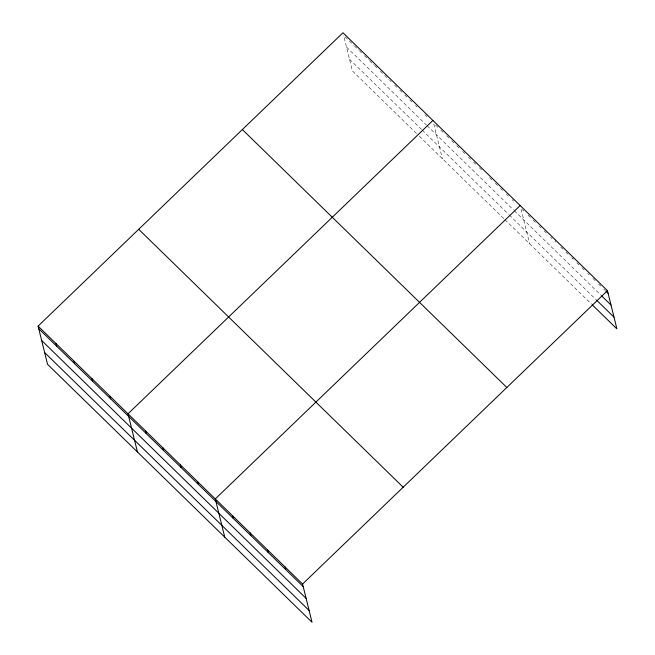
<?xml version="1.0" encoding="UTF-8"?>
<svg xmlns="http://www.w3.org/2000/svg" width="655" height="655" viewBox="0 0 655 655"><rect width="100%" height="100%" fill="white"/><g stroke="black" fill="none" stroke-linecap="round" stroke-linejoin="round"><path stroke-width="0.49" stroke-dasharray="3.27 2.46" d="M345.054 36.745L348.648 40.25M349.369 40.954L353.684 45.162M354.404 45.858L358.719 50.075M359.439 50.771L361.601 52.875M364.475 55.683L368.79 59.892M369.51 60.596L373.825 64.804M374.545 65.508L377.427 68.308M380.301 71.117L383.904 74.629M384.616 75.325L388.939 79.533M389.651 80.237L391.092 81.638M394.687 85.15L396.848 87.254M399.722 90.062L401.883 92.167M404.765 94.967L406.919 97.071M409.801 99.879L411.954 101.983M415.548 105.496L416.989 106.896M424.907 114.617L427.06 116.721M435.714 125.162L437.9 127.291M440.807 130.124L442.993 132.253M446.628 135.798L448.806 137.927M451.721 140.768L453.899 142.888M456.813 145.729L458.991 147.858M462.626 151.403L464.813 153.532M468.448 157.077L470.626 159.206M473.54 162.039L475.718 164.168M479.354 167.713L481.54 169.841M489.539 177.644L491.717 179.773M495.36 183.318L497.538 185.447M500.445 188.288L502.631 190.417M506.266 193.962L508.452 196.091M512.087 199.636L513.536 201.052M522.264 209.567L523.722 210.984M528.086 215.241L530.263 217.37M533.178 220.203L535.356 222.332M538.991 225.877L541.177 228.006M544.084 230.838L546.27 232.967M550.634 237.225L552.083 238.641M560.811 247.156L562.997 249.285M565.904 252.118L568.09 254.246M571.725 257.792L573.182 259.216L572.535 256.621M576.818 262.761L578.995 264.89M581.902 267.723L584.817 270.564M587.723 273.397L589.181 274.822M592.816 278.367L595.722 281.2M598.637 284.041L600.815 286.169M603.722 289.002L605.179 290.419M346.528 47.095L426.372 124.966M427.093 125.67L513.536 209.977M514.265 210.681L600.815 295.086M349.524 59.212L421.46 129.362M422.18 130.067L508.534 214.283M509.262 214.996L595.813 299.401M416.457 133.407L352.431 70.969L343.613 35.337M419.331 136.215L504.178 218.95M504.899 219.662L591.449 304.067M555.08 239.599L555.727 242.194M521.053 209.125L529.633 243.775M433.782 124.008L442.354 158.666"/><path stroke-width="0.98" d="M38.096 326.108L302.569 584.031L312.026 622.25L47.553 364.327L38.096 326.108L342.974 32.75L607.447 290.673L616.904 328.892L592.177 304.772M432.898 120.446L128.012 413.804L137.476 452.024M520.168 205.555L215.29 498.913L224.747 537.133M302.569 584.031L607.447 290.673M605.908 291.131L608.086 293.26M601.544 295.798L611 305.017M596.541 300.105L613.997 317.135M242.366 129.559L506.839 387.482M138.704 229.299L403.177 487.222M38.735 328.704L303.208 586.618M41.642 340.461L306.114 598.375M44.638 352.57L309.119 610.493M285.113 567.009L285.752 569.596M267.658 549.987L268.296 552.574M250.202 532.965L250.84 535.553M232.746 515.943L233.385 518.531M197.835 481.892L198.473 484.487M180.379 464.87L181.017 467.457M162.923 447.848L163.562 450.435M145.467 430.826L146.114 433.413M110.032 396.267L110.67 398.854M92.044 378.729L92.691 381.316M74.064 361.192L74.703 363.779M56.076 343.646L56.715 346.241"/></g></svg>
